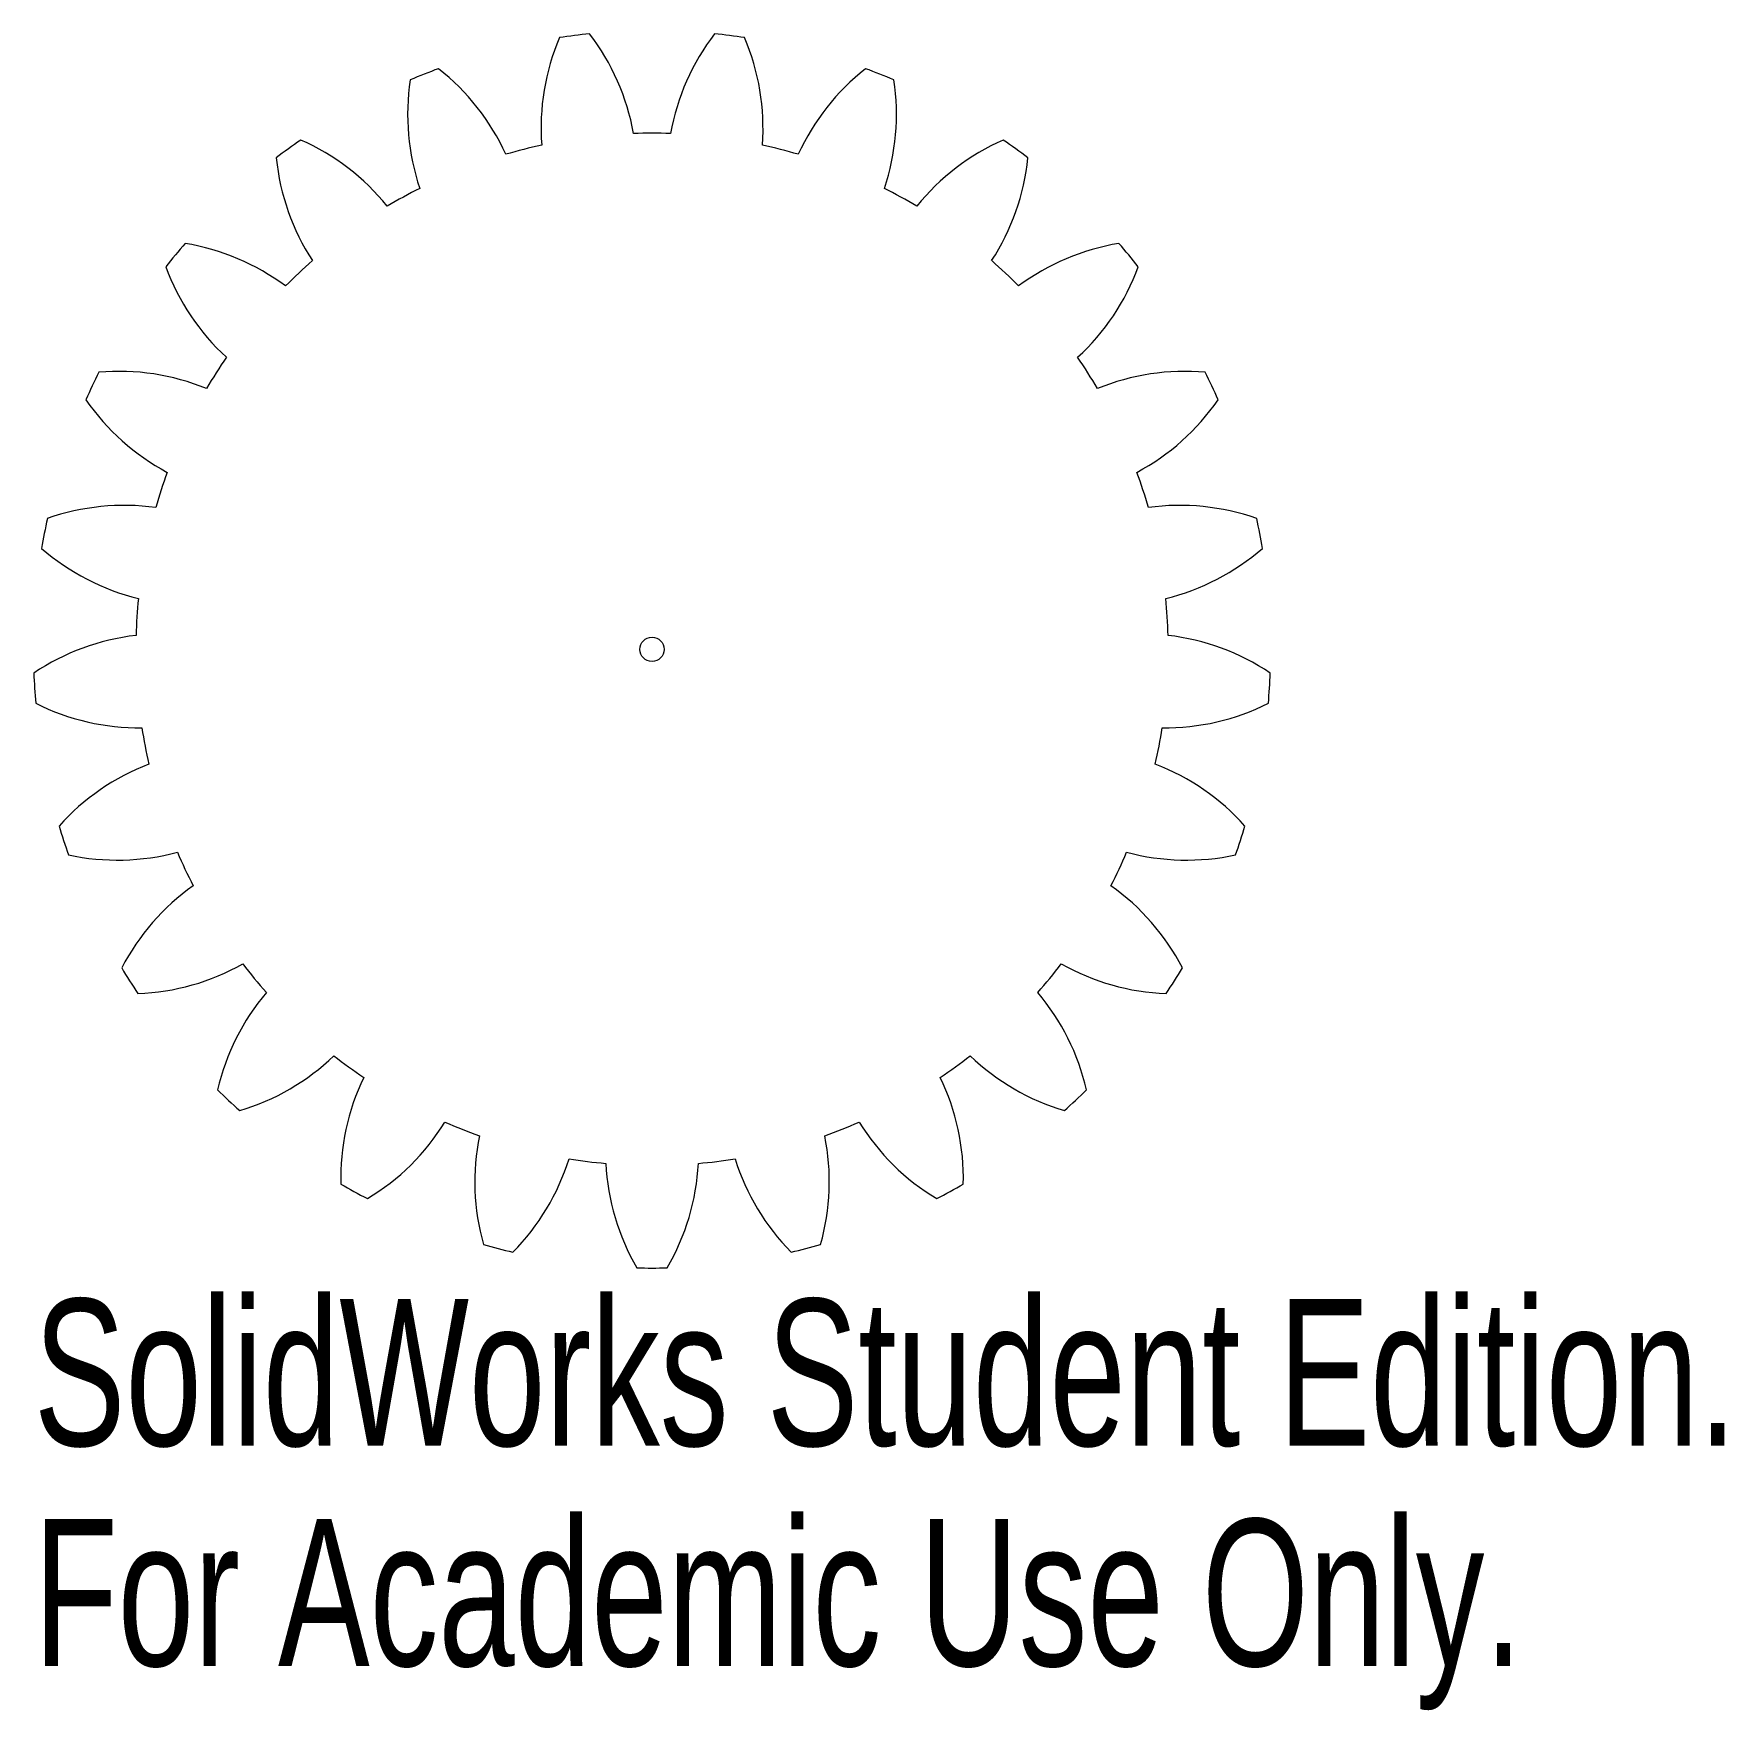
# Model space of a CAD drawing. Header units: millimetres. Extents: x -20.4 to 35.3, y -34.9 to 20.3.
import ezdxf

# ---------------------------------------------------------------- set-up
doc = ezdxf.new("R2010")
doc.units = ezdxf.units.MM
doc.styles.add('SLDTEXTSTYLE0', font='TXT', dxfattribs={"width": 0.7})

msp = doc.modelspace()

# ---------------------------------------------------------------- linework, layer by layer
at = {"color": 7, "linetype": 'Continuous', "lineweight": 15}
msp.add_circle((0, 0), 0.4, dxfattribs=at)
for centre, radius, start, end in [((3.97, 17.166), 7.625, 156.9996, 184.214), ((0, 0), 20.375, 95.7936, 98.6064), ((-8.114, 15.64), 7.625, 10.186, 37.4004), ((8.114, 15.64), 7.625, 142.5996, 169.814), ((0, 0), 20.375, 81.3936, 84.2064), ((-3.97, 17.166), 7.625, 355.786, 23.0004), ((0, 0), 20.375, 110.1936, 113.0064), ((-11.749, 13.13), 7.625, 24.586, 51.8004), ((11.749, 13.13), 7.625, 128.1996, 155.414), ((0, 0), 20.375, 66.9936, 69.8064), ((-0.424, 17.614), 7.625, 171.3996, 198.614), ((0.424, 17.614), 7.625, 341.386, 8.6004), ((0, 0), 20.375, 124.5936, 127.4064), ((-14.645, 9.796), 7.625, 38.986, 66.2004), ((0, 0), 16.999, 87.9458, 92.0542), ((14.645, 9.796), 7.625, 113.7996, 141.014), ((0, 0), 20.375, 52.5936, 55.4064), ((-4.791, 16.955), 7.625, 185.7996, 213.014), ((0, 0), 16.999, 102.3458, 106.4542), ((0, 0), 16.999, 73.5458, 77.6542), ((4.791, 16.955), 7.625, 326.986, 354.2004), ((0, 0), 16.999, 116.7458, 120.8542), ((0, 0), 16.999, 59.1458, 63.2542), ((0, 0), 20.375, 138.9936, 141.8064), ((-16.621, 5.846), 7.625, 53.386, 80.6004), ((16.621, 5.846), 7.625, 99.3996, 126.614), ((0, 0), 20.375, 38.1936, 41.0064), ((-8.857, 15.231), 7.625, 200.1996, 227.414), ((0, 0), 16.999, 131.1458, 135.2542), ((0, 0), 16.999, 44.7458, 48.8542), ((8.857, 15.231), 7.625, 312.586, 339.8004), ((0, 0), 16.999, 145.5458, 149.6542), ((0, 0), 16.999, 30.3458, 34.4542), ((0, 0), 20.375, 153.3936, 156.2064), ((-17.553, 1.529), 7.625, 67.786, 95.0004), ((17.553, 1.529), 7.625, 84.9996, 112.214), ((0, 0), 20.375, 23.7936, 26.6064), ((-12.367, 12.55), 7.625, 214.5996, 241.814), ((12.367, 12.55), 7.625, 298.186, 325.4004), ((0, 0), 16.999, 159.9458, 164.0542), ((0, 0), 16.999, 15.9458, 20.0542), ((-17.382, -2.884), 7.625, 82.186, 109.4004), ((17.382, -2.884), 7.625, 70.5996, 97.814), ((0, 0), 20.375, 167.7936, 170.6064), ((0, 0), 20.375, 9.3936, 12.2064), ((-15.099, 9.08), 7.625, 228.9996, 256.214), ((15.099, 9.08), 7.625, 283.786, 311.0004), ((0, 0), 16.999, 174.3458, 178.4542), ((0, 0), 16.999, 1.5458, 5.6542), ((-16.118, -7.116), 7.625, 96.586, 123.8004), ((16.118, -7.116), 7.625, 56.1996, 83.414), ((0, 0), 20.375, 182.1936, 185.0064), ((0, 0), 20.375, 354.9936, 357.8064), ((-16.883, 5.04), 7.625, 243.3996, 270.614), ((16.883, 5.04), 7.625, 269.386, 296.6004), ((0, 0), 16.999, 188.7458, 192.8542), ((0, 0), 16.999, 347.1458, 351.2542), ((-13.842, -10.901), 7.625, 110.986, 138.2004), ((13.842, -10.901), 7.625, 41.7996, 69.014), ((0, 0), 20.375, 196.5936, 199.4064), ((0, 0), 20.375, 340.5936, 343.4064), ((-17.606, 0.683), 7.625, 257.7996, 285.014), ((0, 0), 16.999, 203.1458, 207.2542), ((0, 0), 16.999, 332.7458, 336.8542), ((17.606, 0.683), 7.625, 254.986, 282.2004), ((-10.696, -14.001), 7.625, 125.386, 152.6004), ((10.696, -14.001), 7.625, 27.3996, 54.614), ((0, 0), 20.375, 210.9936, 213.8064), ((-17.223, -3.717), 7.625, 272.1996, 299.414), ((0, 0), 16.999, 217.5458, 221.6542), ((0, 0), 16.999, 318.3458, 322.4542), ((17.223, -3.717), 7.625, 240.586, 267.8004), ((0, 0), 20.375, 326.1936, 329.0064), ((-6.878, -16.221), 7.625, 139.786, 167.0004), ((6.878, -16.221), 7.625, 12.9996, 40.214), ((-15.757, -7.883), 7.625, 286.5996, 313.814), ((0, 0), 16.999, 231.9458, 236.0542), ((0, 0), 16.999, 303.9458, 308.0542), ((15.757, -7.883), 7.625, 226.186, 253.4004), ((-2.628, -17.422), 7.625, 154.186, 181.4004), ((2.628, -17.422), 7.625, 358.5996, 25.814), ((0, 0), 20.375, 225.3936, 228.2064), ((0, 0), 20.375, 311.7936, 314.6064), ((-13.302, -11.554), 7.625, 300.9996, 328.214), ((0, 0), 16.999, 246.3458, 250.4542), ((0, 0), 16.999, 289.5458, 293.6542), ((13.302, -11.554), 7.625, 211.786, 239.0004), ((1.787, -17.528), 7.625, 168.586, 195.8004), ((-1.787, -17.528), 7.625, 344.1996, 11.414), ((-10.01, -14.499), 7.625, 315.3996, 342.614), ((0, 0), 16.999, 260.7458, 264.8542), ((6.09, -16.533), 7.625, 182.986, 210.2004), ((-6.09, -16.533), 7.625, 329.7996, 357.014), ((0, 0), 16.999, 275.1458, 279.2542), ((10.01, -14.499), 7.625, 197.386, 224.6004), ((0, 0), 20.375, 239.7936, 242.6064), ((0, 0), 20.375, 297.3936, 300.2064), ((0, 0), 20.375, 254.1936, 257.0064), ((0, 0), 20.375, 282.9936, 285.8064), ((0, 0), 20.375, 268.5936, 271.4064)]:
    msp.add_arc(centre, radius, start, end, dxfattribs=at)

# ---------------------------------------------------------------- texts
at = {"color": 7, "linetype": 'Continuous', "char_height": 4.83362, "attachment_point": 1, "style": 'SLDTEXTSTYLE0'}
for s, insert in [('SolidWorks Student Edition.', (-20.36, -21.395)), ('For Academic Use Only.', (-20.36, -28.645))]:
    msp.add_mtext(s, dxfattribs=dict(at, insert=insert))

doc.saveas('drawing.dxf')
